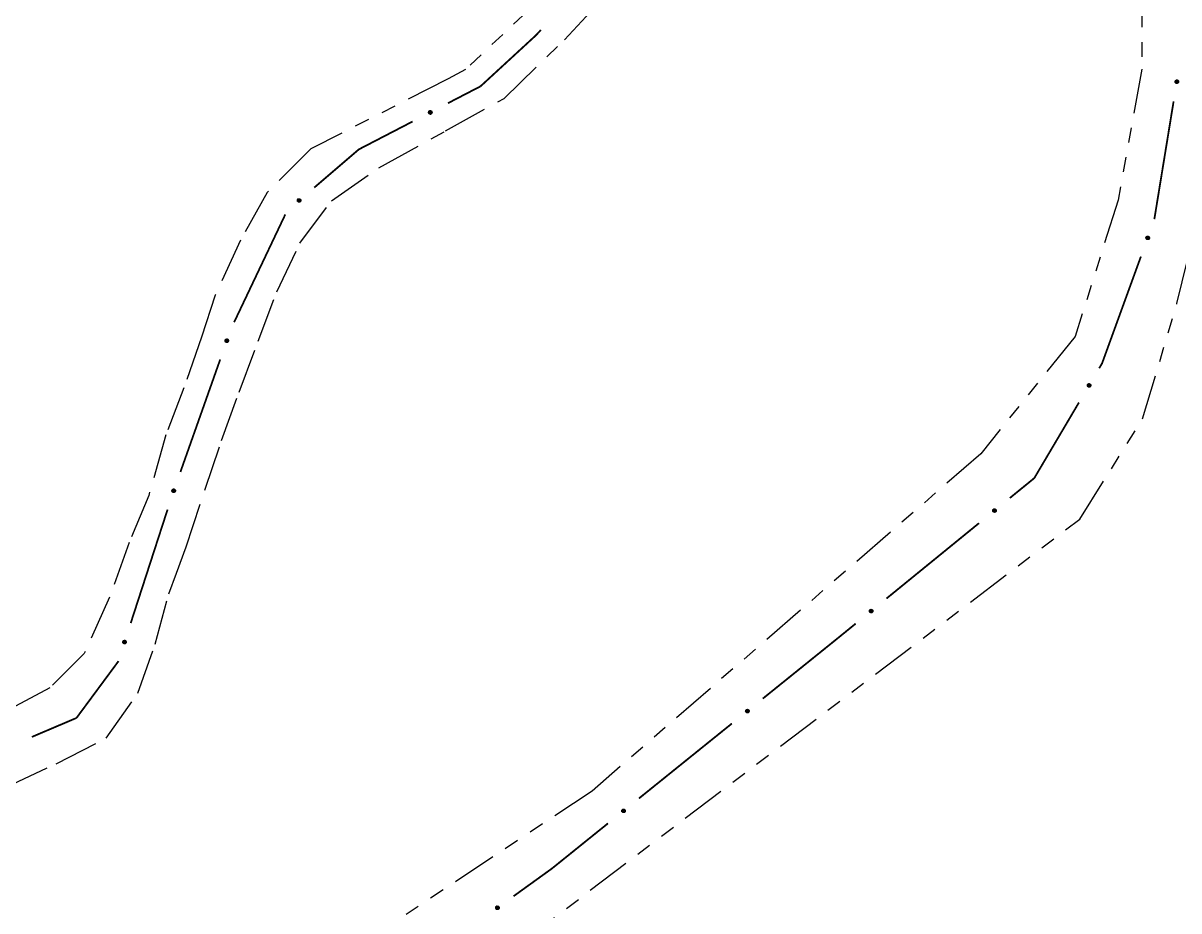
# Model space of a CAD drawing. Extents: x 208948 to 212966, y 4875285 to 4878160.
# Drawn here: x 211468.8 to 211585.1, y 4877568.2 to 4877657.5 of the extents above; entities that cross this region are included whole.
import ezdxf

# ---------------------------------------------------------------- set-up
doc = ezdxf.new("R2010")
doc.units = 0
doc.header["$LTSCALE"] = 1.5
doc.header["$MEASUREMENT"] = 0
doc.linetypes.add('TRACO_25', pattern=[8, 3, -1, 1, -1, 1, -1])
doc.layers.add('SV-EIXO-RUA-N-PAV', color=6, linetype='CONTINUOUS')
doc.layers.add('SV-RUA-NAO-PAV', color=7, linetype='CONTINUOUS')

msp = doc.modelspace()

# ---------------------------------------------------------------- linework, layer by layer
at = {"layer": 'SV-EIXO-RUA-N-PAV', "const_width": 0.18}
for points in [[(211520.361827, 4877656.222607), (211520.905886, 4877656.800319)], [(211514.829469, 4877651.132837), (211520.209908, 4877656.082841)], [(211520.209908, 4877656.082841), (211520.361827, 4877656.222607)], [(211511.554003, 4877649.435909), (211514.217752, 4877650.815924)], [(211514.217752, 4877650.815924), (211514.829469, 4877651.132837)], [(211584.550161, 4877649.618802), (211582.612298, 4877637.776307)], [(211502.584517, 4877644.789067), (211508.002337, 4877647.59589)], [(211501.902494, 4877644.204476), (211502.584517, 4877644.789067)], [(211498.106211, 4877640.950519), (211501.902494, 4877644.204476)], [(211490.045052, 4877627.412788), (211495.193733, 4877638.252118)], [(211581.258865, 4877634.013597), (211577.499691, 4877623.675869)], [(211484.640266, 4877612.357026), (211488.644578, 4877623.669209)], [(211577.354675, 4877623.277074), (211577.061821, 4877622.781476)], [(211577.499691, 4877623.675869), (211577.354675, 4877623.277074)], [(211575.026904, 4877619.33777), (211570.957069, 4877612.450358)], [(211570.957069, 4877612.450358), (211570.535531, 4877611.736986)], [(211570.535531, 4877611.736986), (211568.076169, 4877609.734673)], [(211479.641628, 4877597.158634), (211483.346133, 4877608.572514)], [(211564.974234, 4877607.209204), (211555.668428, 4877599.632795)], [(211552.566492, 4877597.107325), (211551.015524, 4877595.844591)], [(211550.777501, 4877595.650802), (211543.228678, 4877589.570442)], [(211551.015524, 4877595.844591), (211550.777501, 4877595.650802)], [(211474.18508, 4877587.62137), (211477.827692, 4877592.54209)], [(211477.827692, 4877592.54209), (211478.389672, 4877593.301257)], [(211478.389672, 4877593.301257), (211478.406793, 4877593.354008)], [(211469.695948, 4877585.713489), (211473.377272, 4877587.278051)], [(211473.377272, 4877587.278051), (211474.18508, 4877587.62137)], [(211540.113534, 4877587.061284), (211530.768101, 4877579.533808)], [(211527.652957, 4877577.024649), (211522.201455, 4877572.633622)], [(211522.014704, 4877572.483199), (211518.152956, 4877569.699958)], [(211522.201455, 4877572.633622), (211522.014704, 4877572.483199)]]:
    msp.add_lwpolyline(points, dxfattribs=at)
at = {"layer": 'SV-EIXO-RUA-N-PAV'}
for points in [[(211585.004977, 4877651.716569), (211585.034081, 4877651.677263), (211585.051058, 4877651.63753), (211585.055679, 4877651.600315), (211585.051187, 4877651.566365), (211585.04268, 4877651.53215), (211585.026492, 4877651.499546), (211585.00051, 4877651.467339), (211584.961286, 4877651.437866), (211584.91944, 4877651.423151), (211584.883198, 4877651.416668), (211584.847527, 4877651.419314), (211584.814427, 4877651.428135), (211584.781116, 4877651.446069), (211584.748734, 4877651.472718), (211584.720053, 4877651.512877), (211584.703677, 4877651.551944), (211584.700153, 4877651.588058), (211584.703039, 4877651.623902), (211584.712143, 4877651.658729), (211584.728217, 4877651.690642), (211584.755108, 4877651.723197), (211584.795119, 4877651.75098), (211584.833898, 4877651.767758), (211584.869952, 4877651.771789), (211584.905177, 4877651.768152), (211584.939598, 4877651.760037), (211584.97305, 4877651.745129), (211585.004977, 4877651.716569)], [(211509.599956, 4877648.547548), (211509.614093, 4877648.594369), (211509.635817, 4877648.631718), (211509.662902, 4877648.657654), (211509.692812, 4877648.674333), (211509.725334, 4877648.687949), (211509.761151, 4877648.694443), (211509.802501, 4877648.692845), (211509.849568, 4877648.678993), (211509.886366, 4877648.654225), (211509.913214, 4877648.629031), (211509.932401, 4877648.598844), (211509.945099, 4877648.567029), (211509.950615, 4877648.529601), (211509.948586, 4877648.487713), (211509.933513, 4877648.440722), (211509.911964, 4877648.404252), (211509.885107, 4877648.379853), (211509.854637, 4877648.360756), (211509.821268, 4877648.347253), (211509.786072, 4877648.341081), (211509.743901, 4877648.343199), (211509.697718, 4877648.358691), (211509.661098, 4877648.379768), (211509.636329, 4877648.406275), (211509.618203, 4877648.436697), (211509.60415, 4877648.46915), (211509.596123, 4877648.504882), (211509.599956, 4877648.547548)], [(211496.406968, 4877639.63901), (211496.410028, 4877639.687823), (211496.42264, 4877639.729149), (211496.443079, 4877639.76059), (211496.468385, 4877639.783663), (211496.496933, 4877639.804353), (211496.530317, 4877639.818863), (211496.570938, 4877639.826759), (211496.619925, 4877639.824033), (211496.661411, 4877639.808332), (211496.693307, 4877639.789943), (211496.718886, 4877639.76494), (211496.738521, 4877639.736871), (211496.752445, 4877639.701694), (211496.760046, 4877639.660451), (211496.756113, 4877639.611259), (211496.743471, 4877639.570829), (211496.722903, 4877639.540937), (211496.697604, 4877639.51538), (211496.668206, 4877639.494607), (211496.635353, 4877639.480553), (211496.593814, 4877639.472976), (211496.545313, 4877639.477501), (211496.504844, 4877639.489649), (211496.474671, 4877639.509792), (211496.450071, 4877639.535265), (211496.428972, 4877639.563646), (211496.412989, 4877639.596598), (211496.406968, 4877639.63901)], [(211582.094906, 4877635.990594), (211582.116214, 4877635.946572), (211582.125526, 4877635.90438), (211582.123163, 4877635.866954), (211582.112452, 4877635.834426), (211582.097746, 4877635.802382), (211582.075792, 4877635.773347), (211582.044287, 4877635.746518), (211582.000276, 4877635.724833), (211581.956427, 4877635.718135), (211581.919611, 4877635.718488), (211581.88505, 4877635.727704), (211581.85416, 4877635.742511), (211581.824754, 4877635.766314), (211581.797878, 4877635.798507), (211581.777143, 4877635.843289), (211581.768298, 4877635.884716), (211581.771534, 4877635.920856), (211581.781019, 4877635.955543), (211581.796425, 4877635.988077), (211581.81814, 4877636.016454), (211581.850602, 4877636.043456), (211581.895073, 4877636.063335), (211581.936291, 4877636.072629), (211581.972467, 4877636.069902), (211582.006406, 4877636.059795), (211582.038725, 4877636.045436), (211582.068831, 4877636.024582), (211582.094906, 4877635.990594)], [(211489.160248, 4877625.455861), (211489.138563, 4877625.499699), (211489.128891, 4877625.541811), (211489.130933, 4877625.579256), (211489.141366, 4877625.611874), (211489.155797, 4877625.644042), (211489.177503, 4877625.673264), (211489.208777, 4877625.700361), (211489.252601, 4877625.722422), (211489.296391, 4877625.729495), (211489.333209, 4877625.729457), (211489.367847, 4877625.720537), (211489.398862, 4877625.705994), (211489.428471, 4877625.682444), (211489.455622, 4877625.650482), (211489.476738, 4877625.605879), (211489.485937, 4877625.564529), (211489.483011, 4877625.528363), (211489.473823, 4877625.493596), (211489.458696, 4877625.460931), (211489.437225, 4877625.432369), (211489.404994, 4877625.405091), (211489.360695, 4877625.384832), (211489.319558, 4877625.375186), (211489.28336, 4877625.377603), (211489.249336, 4877625.38742), (211489.216896, 4877625.401502), (211489.186612, 4877625.422098), (211489.160248, 4877625.455861)], [(211576.212228, 4877621.12732), (211576.225078, 4877621.08013), (211576.226473, 4877621.036945), (211576.217269, 4877621.000591), (211576.200759, 4877620.970588), (211576.180411, 4877620.941795), (211576.153492, 4877620.917292), (211576.117591, 4877620.896714), (211576.070343, 4877620.883491), (211576.02601, 4877620.884971), (211575.989887, 4877620.892087), (211575.957609, 4877620.907501), (211575.92997, 4877620.927737), (211575.905442, 4877620.956541), (211575.884944, 4877620.993127), (211575.872797, 4877621.040958), (211575.871721, 4877621.083305), (211575.881547, 4877621.118234), (211575.897248, 4877621.150585), (211575.918374, 4877621.179731), (211575.944937, 4877621.203632), (211575.981811, 4877621.224204), (211576.029179, 4877621.235567), (211576.071403, 4877621.237123), (211576.106461, 4877621.22779), (211576.137963, 4877621.211614), (211576.16709, 4877621.191557), (211576.192848, 4877621.165523), (211576.212228, 4877621.12732)], [(211483.821164, 4877610.37295), (211483.79948, 4877610.416789), (211483.789808, 4877610.4589), (211483.79185, 4877610.496345), (211483.802283, 4877610.528963), (211483.816714, 4877610.561132), (211483.838419, 4877610.590354), (211483.869694, 4877610.617451), (211483.913517, 4877610.639512), (211483.957308, 4877610.646584), (211483.994125, 4877610.646547), (211484.028764, 4877610.637626), (211484.059779, 4877610.623083), (211484.089388, 4877610.599533), (211484.116538, 4877610.567571), (211484.137655, 4877610.522968), (211484.146854, 4877610.481619), (211484.143928, 4877610.445452), (211484.13474, 4877610.410685), (211484.119613, 4877610.378021), (211484.098141, 4877610.349459), (211484.065911, 4877610.32218), (211484.021612, 4877610.301921), (211483.980475, 4877610.292275), (211483.944277, 4877610.294693), (211483.910253, 4877610.304509), (211483.877812, 4877610.318592), (211483.847529, 4877610.339187), (211483.821164, 4877610.37295)], [(211566.706125, 4877608.477288), (211566.701831, 4877608.428568), (211566.688177, 4877608.387575), (211566.666949, 4877608.356661), (211566.641067, 4877608.334235), (211566.612005, 4877608.314274), (211566.578264, 4877608.300615), (211566.537457, 4877608.293749), (211566.488554, 4877608.297714), (211566.447479, 4877608.31446), (211566.416058, 4877608.33365), (211566.39112, 4877608.359292), (211566.372202, 4877608.38785), (211566.359172, 4877608.423367), (211566.352618, 4877608.464789), (211566.357795, 4877608.513866), (211566.371456, 4877608.553964), (211566.392774, 4877608.583326), (211566.418711, 4877608.608234), (211566.448626, 4877608.628256), (211566.481824, 4877608.641474), (211566.523541, 4877608.647998), (211566.571912, 4877608.642247), (211566.61206, 4877608.629078), (211566.641714, 4877608.608178), (211566.665661, 4877608.58209), (211566.686036, 4877608.553185), (211566.701179, 4877608.519839), (211566.706125, 4877608.477288)], [(211554.298383, 4877598.37541), (211554.294089, 4877598.32669), (211554.280436, 4877598.285696), (211554.259207, 4877598.254783), (211554.233326, 4877598.232357), (211554.204263, 4877598.212396), (211554.170522, 4877598.198736), (211554.129715, 4877598.191871), (211554.080812, 4877598.195835), (211554.039737, 4877598.212582), (211554.008317, 4877598.231772), (211553.983378, 4877598.257414), (211553.96446, 4877598.285971), (211553.95143, 4877598.321489), (211553.944876, 4877598.362911), (211553.950053, 4877598.411988), (211553.963714, 4877598.452085), (211553.985032, 4877598.481447), (211554.010969, 4877598.506355), (211554.040884, 4877598.526378), (211554.074082, 4877598.539596), (211554.1158, 4877598.546119), (211554.164171, 4877598.540368), (211554.204319, 4877598.5272), (211554.233972, 4877598.5063), (211554.257919, 4877598.480212), (211554.278294, 4877598.451306), (211554.293437, 4877598.417961), (211554.298383, 4877598.37541)], [(211478.875151, 4877595.153641), (211478.852318, 4877595.196893), (211478.841539, 4877595.238734), (211478.842592, 4877595.27622), (211478.852161, 4877595.309102), (211478.865738, 4877595.34164), (211478.886665, 4877595.371424), (211478.917214, 4877595.399337), (211478.960441, 4877595.422546), (211479.004029, 4877595.430772), (211479.040835, 4877595.431705), (211479.075697, 4877595.423702), (211479.107085, 4877595.409982), (211479.137304, 4877595.387221), (211479.165289, 4877595.355987), (211479.187574, 4877595.311956), (211479.197861, 4877595.270863), (211479.19589, 4877595.234632), (211479.187622, 4877595.199635), (211479.173362, 4877595.166583), (211479.152652, 4877595.137464), (211479.121152, 4877595.109345), (211479.077403, 4877595.087925), (211479.036535, 4877595.077197), (211479.000286, 4877595.078659), (211478.966014, 4877595.087574), (211478.933214, 4877595.100796), (211478.902398, 4877595.120586), (211478.875151, 4877595.153641)], [(211541.852054, 4877588.320263), (211541.847505, 4877588.271567), (211541.833637, 4877588.230645), (211541.812246, 4877588.199844), (211541.786247, 4877588.177554), (211541.75708, 4877588.157746), (211541.723268, 4877588.144263), (211541.682425, 4877588.137612), (211541.633544, 4877588.141833), (211541.592558, 4877588.158795), (211541.561238, 4877588.17815), (211541.536435, 4877588.203922), (211541.517667, 4877588.232578), (211541.504823, 4877588.268164), (211541.498487, 4877588.30962), (211541.503921, 4877588.358669), (211541.517792, 4877588.398694), (211541.539264, 4877588.427943), (211541.565332, 4877588.452715), (211541.595351, 4877588.472581), (211541.628618, 4877588.485624), (211541.670369, 4877588.491929), (211541.718709, 4877588.485924), (211541.758788, 4877588.472545), (211541.788331, 4877588.451489), (211541.812141, 4877588.425277), (211541.832364, 4877588.396264), (211541.847332, 4877588.362839), (211541.852054, 4877588.320263)], [(211529.391478, 4877578.283629), (211529.386928, 4877578.234932), (211529.37306, 4877578.194011), (211529.35167, 4877578.163209), (211529.325671, 4877578.140919), (211529.296504, 4877578.121111), (211529.262692, 4877578.107629), (211529.221849, 4877578.100977), (211529.172968, 4877578.105198), (211529.131981, 4877578.12216), (211529.100662, 4877578.141515), (211529.075858, 4877578.167287), (211529.057091, 4877578.195944), (211529.044247, 4877578.231529), (211529.037911, 4877578.272985), (211529.043345, 4877578.322034), (211529.057216, 4877578.362059), (211529.078688, 4877578.391309), (211529.104755, 4877578.416081), (211529.134774, 4877578.435946), (211529.168042, 4877578.448989), (211529.209793, 4877578.455294), (211529.258133, 4877578.449289), (211529.298211, 4877578.43591), (211529.327755, 4877578.414855), (211529.351565, 4877578.388642), (211529.371788, 4877578.35963), (211529.386756, 4877578.326205), (211529.391478, 4877578.283629)], [(211516.711367, 4877568.525283), (211516.704216, 4877568.4769), (211516.688177, 4877568.43678), (211516.665168, 4877568.407168), (211516.638013, 4877568.386302), (211516.607827, 4877568.368084), (211516.573342, 4877568.356431), (211516.532201, 4877568.351976), (211516.483616, 4877568.358809), (211516.443597, 4877568.377941), (211516.413358, 4877568.398945), (211516.389971, 4877568.426008), (211516.372764, 4877568.455629), (211516.361845, 4877568.491851), (211516.357737, 4877568.533586), (211516.36579, 4877568.582274), (211516.381784, 4877568.621499), (211516.404791, 4877568.649557), (211516.432148, 4877568.672898), (211516.463188, 4877568.691127), (211516.497105, 4877568.702371), (211516.539134, 4877568.706431), (211516.587084, 4877568.697846), (211516.626388, 4877568.68234), (211516.654762, 4877568.659733), (211516.677134, 4877568.632283), (211516.695774, 4877568.602229), (211516.708931, 4877568.568051), (211516.711367, 4877568.525283)]]:
    msp.add_lwpolyline(points, close=True, dxfattribs=at)
for points in [[(211584.712143, 4877651.658729), (211584.703677, 4877651.551944)], [(211584.720106, 4877651.6703), (211584.712418, 4877651.538822)], [(211584.728217, 4877651.690642), (211584.720053, 4877651.512877)], [(211584.743121, 4877651.701101), (211584.735188, 4877651.500529)], [(211584.755108, 4877651.723197), (211584.748734, 4877651.472718)], [(211584.776003, 4877651.733052), (211584.764912, 4877651.462481)], [(211584.795119, 4877651.75098), (211584.781116, 4877651.446069)], [(211584.81317, 4877651.757389), (211584.7975, 4877651.441939)], [(211584.833898, 4877651.767758), (211584.814427, 4877651.428135)], [(211584.850605, 4877651.766472), (211584.830969, 4877651.426783)], [(211584.869952, 4877651.771789), (211584.847527, 4877651.419314)], [(211584.886719, 4877651.767476), (211584.863068, 4877651.420148)], [(211584.905177, 4877651.768152), (211584.883198, 4877651.416668)], [(211584.922857, 4877651.76018), (211584.903882, 4877651.424531)], [(211584.939598, 4877651.760037), (211584.91944, 4877651.423151)], [(211584.955421, 4877651.747938), (211584.941538, 4877651.434961)], [(211584.97305, 4877651.745129), (211584.961286, 4877651.437866)], [(211584.987103, 4877651.73031), (211584.979611, 4877651.456384)], [(211585.004977, 4877651.716569), (211585.00051, 4877651.467339)], [(211585.01996, 4877651.694514), (211585.01428, 4877651.490809)], [(211585.034081, 4877651.677263), (211585.026492, 4877651.499546)], [(211585.043857, 4877651.654655), (211585.035042, 4877651.524743)], [(211585.051058, 4877651.63753), (211585.04268, 4877651.53215)], [(211509.596123, 4877648.504882), (211509.849568, 4877648.678993)], [(211509.599613, 4877648.525005), (211509.82377, 4877648.682628)], [(211509.599956, 4877648.547548), (211509.802501, 4877648.692845)], [(211509.60415, 4877648.46915), (211509.886366, 4877648.654225)], [(211509.604401, 4877648.489066), (211509.863694, 4877648.664892)], [(211509.608693, 4877648.572739), (211509.775453, 4877648.689868)], [(211509.614035, 4877648.455638), (211509.894553, 4877648.640923)], [(211509.614093, 4877648.594369), (211509.761151, 4877648.694443)], [(211509.618203, 4877648.436697), (211509.913214, 4877648.629031)], [(211509.626385, 4877648.615713), (211509.735836, 4877648.686248)], [(211509.629771, 4877648.422298), (211509.922449, 4877648.610809)], [(211509.635817, 4877648.631718), (211509.725334, 4877648.687949)], [(211509.636329, 4877648.406275), (211509.932401, 4877648.598844)], [(211509.652149, 4877648.393935), (211509.936301, 4877648.581103)], [(211509.661098, 4877648.379768), (211509.945099, 4877648.567029)], [(211509.681796, 4877648.369339), (211509.94414, 4877648.545208)], [(211509.697718, 4877648.358691), (211509.950615, 4877648.529601)], [(211509.723516, 4877648.35407), (211509.947133, 4877648.506802)], [(211509.743901, 4877648.343199), (211509.948586, 4877648.487713)], [(211509.768782, 4877648.346786), (211509.934375, 4877648.460237)], [(211509.786072, 4877648.341081), (211509.933513, 4877648.440722)], [(211509.807231, 4877648.346727), (211509.917266, 4877648.419101)], [(211509.821268, 4877648.347253), (211509.911964, 4877648.404252)], [(211496.406968, 4877639.63901), (211496.570938, 4877639.826759)], [(211496.409716, 4877639.665531), (211496.545286, 4877639.817678)], [(211496.410028, 4877639.687823), (211496.530317, 4877639.818863)], [(211496.411788, 4877639.616986), (211496.59398, 4877639.821674)], [(211496.412989, 4877639.596598), (211496.619925, 4877639.824033)], [(211496.417116, 4877639.711412), (211496.507546, 4877639.805098)], [(211496.42264, 4877639.729149), (211496.496933, 4877639.804353)], [(211496.424664, 4877639.583093), (211496.6369, 4877639.813534)], [(211496.428972, 4877639.563646), (211496.661411, 4877639.808332)], [(211496.441684, 4877639.552752), (211496.672421, 4877639.797254)], [(211496.450071, 4877639.535265), (211496.693307, 4877639.789943)], [(211496.464625, 4877639.523892), (211496.706462, 4877639.774313)], [(211496.474671, 4877639.509792), (211496.718886, 4877639.76494)], [(211496.492893, 4877639.501395), (211496.726738, 4877639.748561)], [(211496.504844, 4877639.489649), (211496.738521, 4877639.736871)], [(211496.527378, 4877639.484227), (211496.742575, 4877639.715408)], [(211496.545313, 4877639.477501), (211496.752445, 4877639.701694)], [(211496.571483, 4877639.478899), (211496.754267, 4877639.678703)], [(211496.593814, 4877639.472976), (211496.760046, 4877639.660451)], [(211496.617216, 4877639.482155), (211496.752491, 4877639.630454)], [(211496.635353, 4877639.480553), (211496.756113, 4877639.611259)], [(211496.654661, 4877639.490887), (211496.745239, 4877639.586497)], [(211496.668206, 4877639.494607), (211496.743471, 4877639.570829)], [(211581.796425, 4877635.988077), (211581.768298, 4877635.884716)], [(211581.806396, 4877635.99797), (211581.774454, 4877635.870199)], [(211581.81814, 4877636.016454), (211581.777143, 4877635.843289)], [(211581.834725, 4877636.023967), (211581.789726, 4877635.828347)], [(211581.850602, 4877636.043456), (211581.797878, 4877635.798507)], [(211581.872963, 4877636.049264), (211581.811876, 4877635.785446)], [(211581.895073, 4877636.063335), (211581.824754, 4877635.766314)], [(211581.913999, 4877636.066285), (211581.840088, 4877635.759216)], [(211581.936291, 4877636.072629), (211581.85416, 4877635.742511)], [(211581.95247, 4877636.068267), (211581.870165, 4877635.738115)], [(211581.972467, 4877636.069902), (211581.88505, 4877635.727704)], [(211581.988143, 4877636.062554), (211581.900476, 4877635.725641)], [(211582.006406, 4877636.059795), (211581.919611, 4877635.718488)], [(211582.022301, 4877636.048681), (211581.941395, 4877635.722377)], [(211582.038725, 4877636.045436), (211581.956427, 4877635.718135)], [(211582.052028, 4877636.030612), (211581.980332, 4877635.725641)], [(211582.068831, 4877636.024582), (211582.000276, 4877635.724833)], [(211582.079891, 4877636.007413), (211582.021718, 4877635.739631)], [(211582.094906, 4877635.990594), (211582.044287, 4877635.746518)], [(211582.105538, 4877635.966144), (211582.062171, 4877635.767027)], [(211582.116214, 4877635.946572), (211582.075792, 4877635.773347)], [(211582.121626, 4877635.922543), (211582.088867, 4877635.796521)], [(211582.125526, 4877635.90438), (211582.097746, 4877635.802382)], [(211489.128891, 4877625.541811), (211489.155797, 4877625.644042)], [(211489.132946, 4877625.523681), (211489.164626, 4877625.649979)], [(211489.138563, 4877625.499699), (211489.177503, 4877625.673264)], [(211489.149406, 4877625.48022), (211489.191069, 4877625.6797)], [(211489.160248, 4877625.455861), (211489.208777, 4877625.700361)], [(211489.175406, 4877625.439172), (211489.231286, 4877625.707442)], [(211489.186612, 4877625.422098), (211489.252601, 4877625.722422)], [(211489.203466, 4877625.416212), (211489.272551, 4877625.721784)], [(211489.216896, 4877625.401502), (211489.296391, 4877625.729495)], [(211489.233347, 4877625.398397), (211489.311459, 4877625.725382)], [(211489.249336, 4877625.38742), (211489.333209, 4877625.729457)], [(211489.267622, 4877625.384817), (211489.352404, 4877625.722467)], [(211489.28336, 4877625.377603), (211489.367847, 4877625.720537)], [(211489.303343, 4877625.37941), (211489.382821, 4877625.710253)], [(211489.319558, 4877625.375186), (211489.398862, 4877625.705994)], [(211489.341795, 4877625.38172), (211489.413077, 4877625.68941)], [(211489.360695, 4877625.384832), (211489.428471, 4877625.682444)], [(211489.382684, 4877625.399091), (211489.441513, 4877625.663422)], [(211489.404994, 4877625.405091), (211489.455622, 4877625.650482)], [(211489.420704, 4877625.424715), (211489.464029, 4877625.620712)], [(211489.437225, 4877625.432369), (211489.476738, 4877625.605879)], [(211489.448809, 4877625.450953), (211489.479658, 4877625.578993)], [(211489.458696, 4877625.460931), (211489.485937, 4877625.564529)], [(211575.918374, 4877621.179731), (211575.871721, 4877621.083305)], [(211575.944937, 4877621.203632), (211575.872797, 4877621.040958)], [(211575.929995, 4877621.187622), (211575.875102, 4877621.067904)], [(211575.962621, 4877621.207967), (211575.882417, 4877621.023957)], [(211575.981811, 4877621.224204), (211575.884944, 4877620.993127)], [(211576.004859, 4877621.225801), (211575.896301, 4877620.977715)], [(211576.029179, 4877621.235567), (211575.905442, 4877620.956541)], [(211576.048325, 4877621.234986), (211575.919209, 4877620.946744)], [(211576.071403, 4877621.237123), (211575.92997, 4877620.927737)], [(211576.086504, 4877621.22986), (211575.944893, 4877620.920472)], [(211576.106461, 4877621.22779), (211575.957609, 4877620.907501)], [(211576.120519, 4877621.217685), (211575.972393, 4877620.902637)], [(211576.137963, 4877621.211614), (211575.989887, 4877620.892087)], [(211576.151543, 4877621.197768), (211576.012014, 4877620.891905)], [(211576.16709, 4877621.191557), (211576.02601, 4877620.884971)], [(211576.177441, 4877621.17454), (211576.050888, 4877620.887953)], [(211576.192848, 4877621.165523), (211576.070343, 4877620.883491)], [(211576.200562, 4877621.146612), (211576.09414, 4877620.894094)], [(211576.212228, 4877621.12732), (211576.117591, 4877620.896714)], [(211576.218183, 4877621.101331), (211576.138941, 4877620.913584)], [(211576.225078, 4877621.08013), (211576.153492, 4877620.917292)], [(211576.225979, 4877621.055516), (211576.170606, 4877620.937666)], [(211576.226473, 4877621.036945), (211576.180411, 4877620.941795)], [(211483.789808, 4877610.4589), (211483.816714, 4877610.561132)], [(211483.793863, 4877610.440771), (211483.825543, 4877610.567068)], [(211483.79948, 4877610.416789), (211483.838419, 4877610.590354)], [(211483.810323, 4877610.397309), (211483.851986, 4877610.59679)], [(211483.821164, 4877610.37295), (211483.869694, 4877610.617451)], [(211483.836323, 4877610.356261), (211483.892203, 4877610.624531)], [(211483.847529, 4877610.339187), (211483.913517, 4877610.639512)], [(211483.864382, 4877610.333301), (211483.933467, 4877610.638874)], [(211483.877812, 4877610.318592), (211483.957308, 4877610.646584)], [(211483.894263, 4877610.315486), (211483.972376, 4877610.642471)], [(211483.910253, 4877610.304509), (211483.994125, 4877610.646547)], [(211483.928539, 4877610.301906), (211484.013321, 4877610.639557)], [(211483.944277, 4877610.294693), (211484.028764, 4877610.637626)], [(211483.964259, 4877610.296499), (211484.043737, 4877610.627343)], [(211483.980475, 4877610.292275), (211484.059779, 4877610.623083)], [(211484.002712, 4877610.29881), (211484.073994, 4877610.6065)], [(211484.021612, 4877610.301921), (211484.089388, 4877610.599533)], [(211484.043601, 4877610.316181), (211484.102429, 4877610.580512)], [(211484.065911, 4877610.32218), (211484.116538, 4877610.567571)], [(211484.081621, 4877610.341805), (211484.124946, 4877610.537802)], [(211484.098141, 4877610.349459), (211484.137655, 4877610.522968)], [(211484.109726, 4877610.368043), (211484.140575, 4877610.496082)], [(211484.119613, 4877610.378021), (211484.146854, 4877610.481619)], [(211566.523541, 4877608.647998), (211566.352618, 4877608.464789)], [(211566.481824, 4877608.641474), (211566.357795, 4877608.513866)], [(211566.545715, 4877608.641512), (211566.357933, 4877608.446397)], [(211566.571912, 4877608.642247), (211566.359172, 4877608.423367)], [(211566.499914, 4877608.639414), (211566.360929, 4877608.494586)], [(211566.589671, 4877608.635069), (211566.368692, 4877608.409408)], [(211566.46226, 4877608.631632), (211566.369292, 4877608.538345)], [(211566.448626, 4877608.628256), (211566.371456, 4877608.553964)], [(211566.61206, 4877608.629078), (211566.372202, 4877608.38785)], [(211566.62371, 4877608.617033), (211566.383685, 4877608.375865)], [(211566.641714, 4877608.608178), (211566.39112, 4877608.359292)], [(211566.6514, 4877608.593829), (211566.403303, 4877608.349608)], [(211566.665661, 4877608.58209), (211566.416058, 4877608.33365)], [(211566.673603, 4877608.564397), (211566.436752, 4877608.325813)], [(211566.686036, 4877608.553185), (211566.447479, 4877608.31446)], [(211566.68985, 4877608.533635), (211566.471849, 4877608.308639)], [(211566.701179, 4877608.519839), (211566.488554, 4877608.297714)], [(211566.701865, 4877608.499427), (211566.514551, 4877608.299415)], [(211566.706125, 4877608.477288), (211566.537457, 4877608.293749)], [(211566.702707, 4877608.450845), (211566.563329, 4877608.302178)], [(211566.701831, 4877608.428568), (211566.578264, 4877608.300615)], [(211566.694148, 4877608.405166), (211566.601376, 4877608.313799)], [(211566.688177, 4877608.387575), (211566.612005, 4877608.314274)], [(211554.1158, 4877598.546119), (211553.944876, 4877598.362911)], [(211554.074082, 4877598.539596), (211553.950053, 4877598.411988)], [(211554.137973, 4877598.539633), (211553.950191, 4877598.344519)], [(211554.164171, 4877598.540368), (211553.95143, 4877598.321489)], [(211554.092173, 4877598.537536), (211553.953188, 4877598.392707)], [(211554.181929, 4877598.533191), (211553.960951, 4877598.30753)], [(211554.054519, 4877598.529754), (211553.96155, 4877598.436467)], [(211554.040884, 4877598.526378), (211553.963714, 4877598.452085)], [(211554.204319, 4877598.5272), (211553.96446, 4877598.285971)], [(211554.215969, 4877598.515155), (211553.975943, 4877598.273987)], [(211554.233972, 4877598.5063), (211553.983378, 4877598.257414)], [(211554.243659, 4877598.49195), (211553.995561, 4877598.24773)], [(211554.257919, 4877598.480212), (211554.008317, 4877598.231772)], [(211554.265861, 4877598.462518), (211554.02901, 4877598.223935)], [(211554.278294, 4877598.451306), (211554.039737, 4877598.212582)], [(211554.282109, 4877598.431757), (211554.064108, 4877598.206761)], [(211554.293437, 4877598.417961), (211554.080812, 4877598.195835)], [(211554.294123, 4877598.397549), (211554.106809, 4877598.197537)], [(211554.298383, 4877598.37541), (211554.129715, 4877598.191871)], [(211554.294966, 4877598.348967), (211554.155588, 4877598.200299)], [(211554.294089, 4877598.32669), (211554.170522, 4877598.198736)], [(211554.286407, 4877598.303288), (211554.193635, 4877598.21192)], [(211554.280436, 4877598.285696), (211554.204263, 4877598.212396)], [(211478.841539, 4877595.238734), (211478.865738, 4877595.34164)], [(211478.84607, 4877595.220718), (211478.874407, 4877595.347807)], [(211478.852318, 4877595.196893), (211478.886665, 4877595.371424)], [(211478.863671, 4877595.177706), (211478.900057, 4877595.378216)], [(211478.875151, 4877595.153641), (211478.917214, 4877595.399337)], [(211478.890745, 4877595.137358), (211478.939529, 4877595.407008)], [(211478.902398, 4877595.120586), (211478.960441, 4877595.422546)], [(211478.9194, 4877595.115146), (211478.9804, 4877595.422435)], [(211478.933214, 4877595.100796), (211479.004029, 4877595.430772)], [(211478.949741, 4877595.098126), (211479.0192, 4877595.427057)], [(211478.966014, 4877595.087574), (211479.040835, 4877595.431705)], [(211478.984362, 4877595.085454), (211479.060208, 4877595.425224)], [(211479.000286, 4877595.078659), (211479.075697, 4877595.423702)], [(211479.020213, 4877595.080991), (211479.090936, 4877595.413817)], [(211479.036535, 4877595.077197), (211479.107085, 4877595.409982)], [(211479.058592, 4877595.084316), (211479.121732, 4877595.393779)], [(211479.077403, 4877595.087925), (211479.137304, 4877595.387221)], [(211479.099008, 4877595.102759), (211479.150843, 4877595.36855)], [(211479.121152, 4877595.109345), (211479.165289, 4877595.355987)], [(211479.136339, 4877595.129377), (211479.174478, 4877595.326449)], [(211479.152652, 4877595.137464), (211479.187574, 4877595.311956)], [(211479.163742, 4877595.156348), (211479.191203, 4877595.285156)], [(211479.173362, 4877595.166583), (211479.197861, 4877595.270863)], [(211541.670369, 4877588.491929), (211541.498487, 4877588.30962)], [(211541.692508, 4877588.485326), (211541.503705, 4877588.2912)], [(211541.628618, 4877588.485624), (211541.503921, 4877588.358669)], [(211541.718709, 4877588.485924), (211541.504823, 4877588.268164)], [(211541.646697, 4877588.483469), (211541.506955, 4877588.339372)], [(211541.73643, 4877588.478653), (211541.51427, 4877588.254155)], [(211541.609003, 4877588.475885), (211541.515546, 4877588.383087)], [(211541.758788, 4877588.472545), (211541.517667, 4877588.232578)], [(211541.595351, 4877588.472581), (211541.517792, 4877588.398694)], [(211541.770374, 4877588.460439), (211541.529086, 4877588.220534)], [(211541.788331, 4877588.451489), (211541.536435, 4877588.203922)], [(211541.797942, 4877588.437089), (211541.548567, 4877588.194174)], [(211541.812141, 4877588.425277), (211541.561238, 4877588.17815)], [(211541.81999, 4877588.407541), (211541.581891, 4877588.170204)], [(211541.832364, 4877588.396264), (211541.592558, 4877588.158795)], [(211541.836076, 4877588.376695), (211541.616897, 4877588.152846)], [(211541.847332, 4877588.362839), (211541.633544, 4877588.141833)], [(211541.84791, 4877588.342424), (211541.65955, 4877588.143398)], [(211541.852054, 4877588.320263), (211541.682425, 4877588.137612)], [(211541.848498, 4877588.293839), (211541.708342, 4877588.145905)], [(211541.847505, 4877588.271567), (211541.723268, 4877588.144263)], [(211541.8397, 4877588.248205), (211541.74645, 4877588.157326)], [(211541.833637, 4877588.230645), (211541.75708, 4877588.157746)], [(211529.209793, 4877578.455294), (211529.037911, 4877578.272985)], [(211529.231932, 4877578.448692), (211529.043129, 4877578.254565)], [(211529.168042, 4877578.448989), (211529.043345, 4877578.322034)], [(211529.258133, 4877578.449289), (211529.044247, 4877578.231529)], [(211529.186121, 4877578.446834), (211529.046378, 4877578.302737)], [(211529.275854, 4877578.442018), (211529.053694, 4877578.21752)], [(211529.148427, 4877578.43925), (211529.05497, 4877578.346452)], [(211529.298211, 4877578.43591), (211529.057091, 4877578.195944)], [(211529.134774, 4877578.435946), (211529.057216, 4877578.362059)], [(211529.309798, 4877578.423804), (211529.06851, 4877578.183899)], [(211529.327755, 4877578.414855), (211529.075858, 4877578.167287)], [(211529.337366, 4877578.400455), (211529.08799, 4877578.157539)], [(211529.351565, 4877578.388642), (211529.100662, 4877578.141515)], [(211529.359414, 4877578.370907), (211529.121314, 4877578.133569)], [(211529.371788, 4877578.35963), (211529.131981, 4877578.12216)], [(211529.375499, 4877578.34006), (211529.156321, 4877578.116211)], [(211529.386756, 4877578.326205), (211529.172968, 4877578.105198)], [(211529.387334, 4877578.30579), (211529.198973, 4877578.106764)], [(211529.391478, 4877578.283629), (211529.221849, 4877578.100977)], [(211529.387922, 4877578.257204), (211529.247766, 4877578.10927)], [(211529.386928, 4877578.234932), (211529.262692, 4877578.107629)], [(211529.379123, 4877578.211571), (211529.285873, 4877578.120691)], [(211529.37306, 4877578.194011), (211529.296504, 4877578.121111)], [(211516.539134, 4877568.706431), (211516.357737, 4877568.533586)], [(211516.587084, 4877568.697846), (211516.361845, 4877568.491851)], [(211516.560888, 4877568.698652), (211516.361961, 4877568.514914)], [(211516.497105, 4877568.702371), (211516.36579, 4877568.582274)], [(211516.515043, 4877568.699251), (211516.367785, 4877568.562843)], [(211516.60439, 4877568.689637), (211516.370528, 4877568.477356)], [(211516.626388, 4877568.68234), (211516.372764, 4877568.455629)], [(211516.476997, 4877568.693696), (211516.378706, 4877568.606035)], [(211516.463188, 4877568.691127), (211516.381784, 4877568.621499)], [(211516.63731, 4877568.669631), (211516.383522, 4877568.44299)], [(211516.654762, 4877568.659733), (211516.389971, 4877568.426008)], [(211516.663588, 4877568.644839), (211516.401563, 4877568.415625)], [(211516.677134, 4877568.632283), (211516.413358, 4877568.398945)], [(211516.684022, 4877568.614153), (211516.433556, 4877568.389905)], [(211516.695774, 4877568.602229), (211516.443597, 4877568.377941)], [(211516.698433, 4877568.582489), (211516.467583, 4877568.370697)], [(211516.708931, 4877568.568051), (211516.483616, 4877568.358809)], [(211516.708416, 4877568.547634), (211516.509668, 4877568.358979)], [(211516.711367, 4877568.525283), (211516.532201, 4877568.351976)], [(211516.706401, 4877568.499087), (211516.558525, 4877568.35887)], [(211516.704216, 4877568.4769), (211516.573342, 4877568.356431)], [(211516.695172, 4877568.45399), (211516.597189, 4877568.368234)], [(211516.688177, 4877568.43678), (211516.607827, 4877568.368084)]]:
    msp.add_lwpolyline(points, dxfattribs=at)
at = {"layer": 'SV-RUA-NAO-PAV', "linetype": 'TRACO_25'}
for points in [[(211535.171303, 4877736.082992, 13.818048), (211538.560268, 4877717.509859, 13.880592), (211545.297185, 4877701.802149, 13.880592), (211548.568054, 4877694.175832, 14.016105), (211547.578068, 4877688.784953, 14.141192), (211544.60843, 4877684.684319, 14.182889), (211521.441465, 4877660.460661, 14.235008), (211513.312553, 4877652.829521, 14.172464), (211511.571282, 4877651.870733, 14.203736), (211497.759698, 4877644.849187, 14.654305), (211493.352003, 4877640.441492, 14.654305), (211490.694514, 4877635.651694, 14.654305), (211488.137854, 4877630.14504, 14.654305), (211486.761191, 4877625.916717, 14.684252), (211484.991195, 4877620.803396, 14.714198), (211483.181804, 4877616.09898, 14.714198), (211481.451204, 4877609.986756, 14.714198), (211479.484542, 4877605.266768, 14.714198), (211477.51788, 4877599.760115, 14.714198), (211474.963652, 4877594.091827, 14.694234), (211471.52014, 4877590.648315, 14.714198), (211466.561484, 4877588.031247, 14.72418)], [(211506.737883, 4877555.796289, 15.527583), (211575.101525, 4877607.601057, 15.527583), (211581.437028, 4877617.714316, 15.527583), (211584.88054, 4877629.284515, 16.038359), (211590.07029, 4877650.427929, 16.351078), (211590.130771, 4877668.800976, 16.528286), (211586.571739, 4877683.873532, 16.549135), (211576.604078, 4877712.118372, 15.77776), (211593.625658, 4877733.339071, 15.756911)], [(211467.177684, 4877580.68826, 14.784074), (211472.138082, 4877583.018077, 14.784074), (211477.158472, 4877585.577881, 14.784074), (211480.368529, 4877590.127604, 14.784074), (211482.088396, 4877595.047326, 14.784074), (211483.488219, 4877600.097045, 14.784074), (211484.248621, 4877602.179239, 14.784074), (211485.2181, 4877604.836776, 14.784074), (211487.127931, 4877610.61645, 14.754128), (211488.777791, 4877615.536173, 14.754128), (211490.547668, 4877620.395897, 14.714198), (211492.457544, 4877625.495607, 14.72418), (211494.347427, 4877630.475323, 14.72418), (211496.657774, 4877635.345095, 14.72418), (211499.825805, 4877639.615049, 14.72418), (211504.603673, 4877642.938016, 14.016105), (211511.308685, 4877646.651051, 14.036953), (211517.191858, 4877649.908976, 14.036953), (211523.27105, 4877655.809861, 14.141192), (211551.007439, 4877685.674384, 14.78748)], [(211581.342055, 4877664.580412, 15.277408), (211581.361739, 4877652.848466, 15.381647), (211578.971767, 4877639.686319, 15.548431), (211574.63209, 4877625.96411, 15.517159), (211565.143283, 4877614.182304, 15.339952), (211526.058589, 4877580.277287, 15.339952), (211507.34514, 4877567.866871, 15.381647)]]:
    msp.add_polyline3d(points, dxfattribs=at)

doc.saveas('drawing.dxf')
